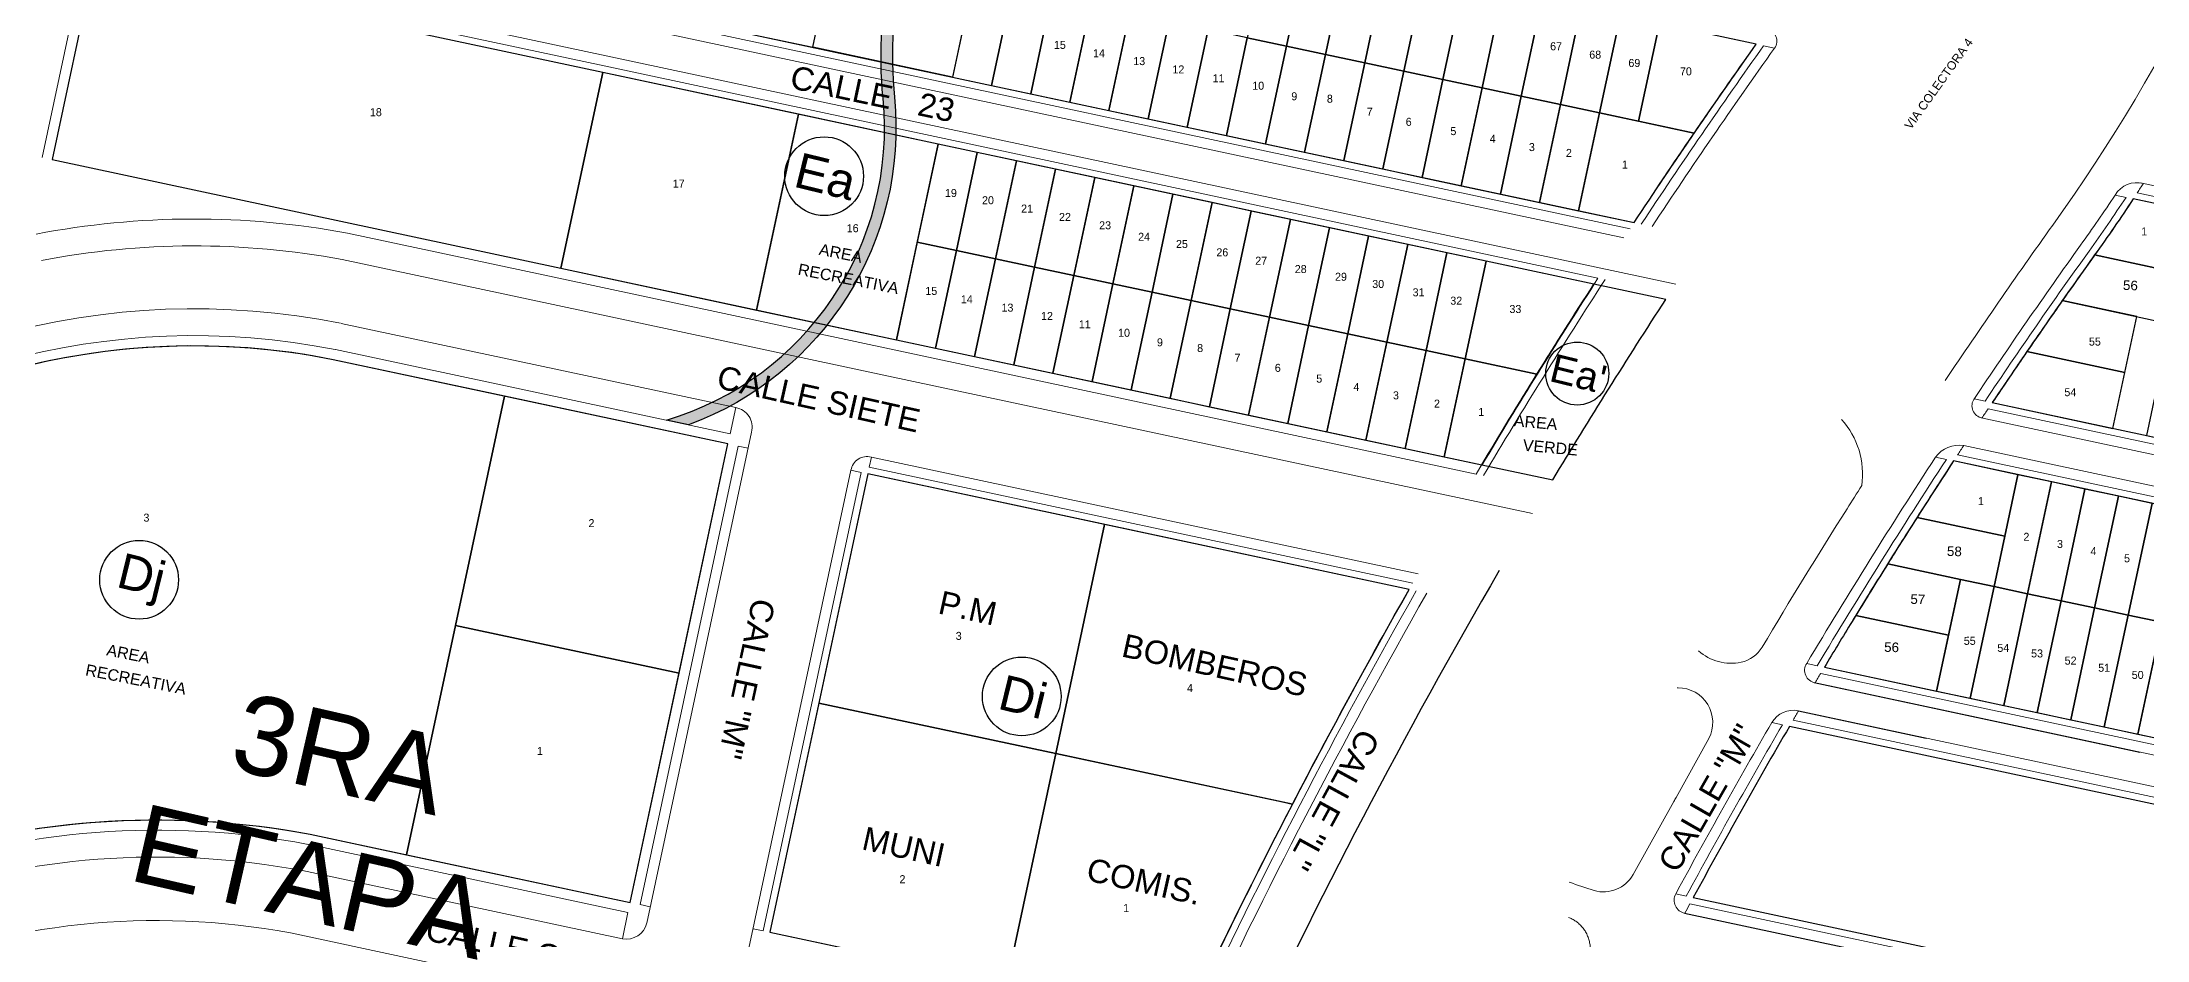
# Model space of a CAD drawing. Header units: millimetres. Extents: x 547073 to 557369, y 9424164 to 9429566.
# Drawn here: x 549427.9 to 549796.1, y 9428484.5 to 9428641.5 of the extents above; entities that cross this region are included whole.
import ezdxf

# ---------------------------------------------------------------- set-up
doc = ezdxf.new("R2010")
doc.units = ezdxf.units.MM
for name, color, linetype in [('--- VIAS', 9, 'Continuous'), ('lineas limite cuadrantes', 7, 'Continuous'), ('NUMERACION', 1, 'Continuous'), ('TEXTO', 5, 'Continuous'), ('TEXTO-CATASTRO', 12, 'Continuous')]:
    doc.layers.add(name, color=color, linetype=linetype)
for name, color, linetype, lineweight in [('00 Veredas', 253, 'Continuous', 15), ('GRASS', 81, 'Continuous', 0), ('hatch', 252, 'Continuous', 0), ('MANZANAS', 1, 'Continuous', 30), ('polilinea lote', 201, 'Continuous', 25), ('trazado manzanas', 6, 'Continuous', 25), ('VEREDAS', 140, 'Continuous', 20), ('VIVIENDA', 7, 'Continuous', 30)]:
    doc.layers.add(name, color=color, linetype=linetype, lineweight=lineweight)
doc.styles.add('KBYOZ', font='micross.ttf')
doc.styles.add('ROMANS', font='romans.shx', dxfattribs={"width": 1.1})

msp = doc.modelspace()

# ---------------------------------------------------------------- hatches: boundary and pattern name
at = {"layer": 'hatch'}
h = msp.add_hatch(color=256, dxfattribs=at)
h.dxf.hatch_style = 1
h.paths.add_polyline_path([(549602.974, 9428755.6, 0.2506241), (549611.468, 9428798.906, -0.229287), (549617.301, 9428836.645, 0.1762538), (549622.756, 9428857.552), (549620.756, 9428857.45, -0.1769924), (549615.655, 9428837.781, 0.229287), (549609.556, 9428798.32, -0.2506241), (549601.424, 9428756.866, 0.2296139), (549591.579, 9428715.456, -0.1916593), (549585.617, 9428678.687, 0.1605705), (549575.053, 9428631.678, -0.3594586), (549537.155, 9428575.415), (549541.024, 9428574.589, 0.3417956), (549577.044, 9428631.873, -0.1605705), (549587.333, 9428677.659, 0.1916593), (549593.532, 9428715.889, -0.2296139)])

# ---------------------------------------------------------------- linework, layer by layer
at = {"layer": '--- VIAS'}
msp.add_lwpolyline([(549541.023, 9428574.599), (549537.154, 9428575.425, 0.3594586), (549575.052, 9428631.689, -0.1605705), (549585.616, 9428678.697, 0.1916593), (549591.578, 9428715.467, -0.2296139), (549601.424, 9428756.876, 0.2506241), (549609.555, 9428798.331, -0.229287), (549615.654, 9428837.792, 0.1769924), (549620.755, 9428857.46), (549622.755, 9428857.563, -0.1762538), (549617.3, 9428836.656, 0.229287), (549611.467, 9428798.917, -0.2506241), (549602.973, 9428755.611, 0.2296139), (549593.531, 9428715.899, -0.1916593), (549587.332, 9428677.67, 0.1605705), (549577.043, 9428631.883, -0.3417956)], format="xyb", close=True, dxfattribs=at)
for points in [[(549737.901, 9428529.505), (549794.902, 9428517.337)], [(549735.178, 9428524.565), (549757.539, 9428519.791)], [(549715.257, 9428489.143), (549748.832, 9428481.976)]]:
    msp.add_lwpolyline(points)
at = {"layer": '00 Veredas'}
for p, q in [((549792.478, 9428614.381), (549790.585, 9428614.785)), ((549765.919, 9428579.15), (549767.815, 9428578.745)), ((549761.049, 9428568.532), (549759.162, 9428568.935)), ((549736.612, 9428532.848), (549738.472, 9428532.451)), ((549732.36, 9428522.099), (549730.508, 9428522.494)), ((549713.72, 9428492.539), (549715.554, 9428492.147))]:
    msp.add_line(p, q, dxfattribs=at)
for points in [[(549779.657, 9428609.525, 0.1651767), (549839.129, 9428806.142)], [(549790.585, 9428614.785, -0.0081747), (549784.536, 9428606.033, 0.0077583), (549765.851, 9428579.047, 0.0077583)], [(549760.855, 9428582.37, -0.0077628), (549779.657, 9428609.525)], [(549746.231, 9428563.95, 0.2252564), (549742.692, 9428575.536)], [(549759.162, 9428568.935, 0.0100584), (549736.612, 9428532.848, 0.0024543), (549736.612, 9428532.848, 0.0024986)], [(549743.681, 9428559.914, -0.0010873), (549746.231, 9428563.95)], [(549728.825, 9428535.698, -0.0066769), (549743.681, 9428559.914)], [(549717.696, 9428535.057, 0.2384907), (549725.142, 9428533.059)], [(549725.142, 9428533.059, 0.2070087), (549728.825, 9428535.698)], [(549695.083, 9428494.583, 0.0077261), (549699.434, 9428493.104, 0.3411428), (549706.26, 9428495.897), (549713.372, 9428508.686, -0.0001841), (549713.764, 9428509.393), (549719.511, 9428519.727, 0.5612844), (549714.105, 9428528.581, 0.0002414), (549713.931, 9428528.596, 0.0002414)], [(549730.508, 9428522.494, 0.0081246), (549713.704, 9428492.508)]]:
    msp.add_lwpolyline(points, format="xyb", dxfattribs=at)
for points in [[(549794.449, 9428615.188), (549972.332, 9428577.213)], [(549795.015, 9428616.907), (549973.488, 9428578.807)], [(549945.187, 9428537.812), (549767.158, 9428575.818)], [(549946.248, 9428539.427), (549768.359, 9428577.402)], [(549764.075, 9428570.954), (549942.029, 9428532.965)], [(549763.014, 9428569.34), (549940.983, 9428531.348)], [(549917.419, 9428493.023), (549739.061, 9428531.098)], [(549916.462, 9428491.386), (549737.901, 9428529.505)], [(549734.233, 9428522.926), (549912.673, 9428484.833)], [(549735.178, 9428524.565), (549913.615, 9428486.472)], [(549894.953, 9428452.623), (549716.184, 9428490.786)], [(549894.083, 9428450.968), (549715.257, 9428489.143)]]:
    msp.add_lwpolyline(points, dxfattribs=at)
for centre, radius, start, end in [((549794.352, 9428612.607), 4.351, 74.66367, 149.95696), ((549519.926, 9428795.39), 328.383, 326.7182, 327.05475), ((549519.926, 9428795.39), 327.183, 324.41218, 326.41079), ((550644.74, 9427990.464), 1055.97, 144.412178, 146.14452), ((549767.669, 9428577.904), 2.148, 144.5408, 259.64741), ((550644.74, 9427990.464), 1054.77, 146.188643, 146.293884), ((549763.229, 9428566.025), 5.001, 80.26006, 144.4176), ((550644.74, 9427990.464), 1054.77, 146.609149, 146.714086), ((550644.74, 9427990.464), 1055.97, 146.80921, 149.1188), ((549738.455, 9428531.638), 2.204, 146.71863, 260.44125), ((550644.74, 9427990.464), 1054.77, 149.165435, 149.268681), ((549734.275, 9428520.3), 4.359, 77.8571, 149.7831), ((550644.74, 9427990.464), 1054.77, 149.578045, 149.681042), ((550644.74, 9427990.464), 1055.97, 149.771079, 151.634642), ((549715.763, 9428491.417), 2.33, 151.2321, 258.44165), ((550644.74, 9427990.464), 1054.77, 151.683476, 151.785303)]:
    msp.add_arc(centre, radius, start, end, dxfattribs=at)
msp.add_rational_spline([(549698.422, 9428480.843), (549699.557, 9428484.066), (549698.136, 9428487.173), (549694.956, 9428488.421)], [1, 0.813033953965, 0.813033953965, 1], degree=3, dxfattribs=at)
at = {"layer": 'GRASS', "lineweight": 30}
msp.add_lwpolyline([(549682.818, 9428549.088, 0.0221564), (549637.162, 9428461.767)], format="xyb", dxfattribs=at)
at = {"layer": 'MANZANAS'}
for points in [[(549793.74, 9428614.112, -0.0090813), (549786.976, 9428604.288, 0.0074451), (549769.079, 9428578.475), (549946.957, 9428540.502, -0.0103993), (549971.564, 9428576.15)], [(549940.289, 9428530.269), (549762.308, 9428568.264, 0.0078785), (549744.541, 9428540.173, 0.0022122), (549739.712, 9428532.186), (549918.058, 9428494.113, -0.0101896)], [(549733.596, 9428521.835, 0.0081416), (549716.777, 9428491.886), (549895.536, 9428453.725, -0.0082238), (549912.047, 9428483.74)]]:
    msp.add_lwpolyline(points, format="xyb", close=True, dxfattribs=at)
at = {"layer": 'MANZANAS', "color": 1}
for centre, radius in [((549564.741, 9428618.089), 6.888), ((549696.48, 9428583.56), 5.511), ((549444.907, 9428547.483), 6.888), ((549599.305, 9428527.076), 6.888)]:
    msp.add_circle(centre, radius, dxfattribs=at)
at = {"layer": 'polilinea lote'}
for points in [[(549570.043, 9428674.872), (549594.492, 9428669.653), (549587.185, 9428635.424), (549562.736, 9428640.644)], [(549566.391, 9428657.763), (549556.122, 9428659.955), (549552.467, 9428642.837), (549562.736, 9428640.644)], [(549649.258, 9428657.96), (549642.412, 9428659.421), (549638.759, 9428642.307), (549645.604, 9428640.846)], [(549656.103, 9428656.498), (549649.258, 9428657.96), (549645.604, 9428640.846), (549652.45, 9428639.384)], [(549662.949, 9428655.036), (549656.103, 9428656.498), (549652.45, 9428639.384), (549659.296, 9428637.923)], [(549669.795, 9428653.575), (549662.949, 9428655.036), (549659.296, 9428637.923), (549666.141, 9428636.461)], [(549597.685, 9428651.081), (549590.84, 9428652.542), (549587.185, 9428635.424), (549594.031, 9428633.962)], [(549676.641, 9428652.113), (549669.795, 9428653.575), (549666.141, 9428636.461), (549672.987, 9428634.999)], [(549683.486, 9428650.651), (549676.641, 9428652.113), (549672.987, 9428634.999), (549679.833, 9428633.538)], [(549604.531, 9428649.619), (549597.685, 9428651.081), (549594.031, 9428633.962), (549600.877, 9428632.501)], [(549611.377, 9428648.158), (549604.531, 9428649.619), (549600.877, 9428632.501), (549607.722, 9428631.039)], [(549618.223, 9428646.697), (549611.377, 9428648.158), (549607.722, 9428631.039), (549614.568, 9428629.577)], [(549690.332, 9428649.19), (549683.486, 9428650.651), (549679.833, 9428633.538), (549686.679, 9428632.076)], [(549697.178, 9428647.728), (549690.332, 9428649.19), (549686.679, 9428632.076), (549693.524, 9428630.615)], [(549704.023, 9428646.266), (549697.178, 9428647.728), (549693.524, 9428630.615), (549700.37, 9428629.153)], [(549625.067, 9428645.23), (549618.223, 9428646.697), (549614.568, 9428629.577), (549621.414, 9428628.116)], [(549631.913, 9428643.769), (549625.067, 9428645.23), (549621.414, 9428628.116), (549628.259, 9428626.654)], [(549710.869, 9428644.805), (549704.023, 9428646.266), (549700.37, 9428629.153), (549707.216, 9428627.695)], [(549638.759, 9428642.307), (549631.913, 9428643.769), (549628.259, 9428626.654), (549635.105, 9428625.192)], [(549645.604, 9428640.846), (549638.759, 9428642.307), (549635.105, 9428625.192), (549641.951, 9428623.731)], [(549652.45, 9428639.384), (549645.604, 9428640.846), (549641.951, 9428623.731), (549648.796, 9428622.269)], [(549659.296, 9428637.923), (549652.45, 9428639.384), (549648.796, 9428622.269), (549655.642, 9428620.808)], [(549666.141, 9428636.461), (549659.296, 9428637.923), (549655.642, 9428620.808), (549662.488, 9428619.346)], [(549560.231, 9428628.909), (549526.002, 9428636.217), (549518.695, 9428601.984), (549552.923, 9428594.677)], [(549672.987, 9428634.999), (549666.141, 9428636.461), (549662.488, 9428619.346), (549669.334, 9428617.884)], [(549679.833, 9428633.538), (549672.987, 9428634.999), (549669.334, 9428617.884), (549676.179, 9428616.423)], [(549686.679, 9428632.076), (549679.833, 9428633.538), (549676.179, 9428616.423), (549683.025, 9428614.961)], [(549693.524, 9428630.615), (549686.679, 9428632.076), (549683.025, 9428614.961), (549689.871, 9428613.499)], [(549700.37, 9428629.153), (549693.524, 9428630.615), (549689.871, 9428613.499), (549696.716, 9428612.038)], [(549584.68, 9428623.688), (549560.231, 9428628.909), (549552.923, 9428594.677), (549577.372, 9428589.458)], [(549591.526, 9428622.227), (549584.68, 9428623.688), (549581.026, 9428606.572), (549587.872, 9428605.111)], [(549598.371, 9428620.765), (549591.526, 9428622.227), (549587.872, 9428605.111), (549594.717, 9428603.649)], [(549605.217, 9428619.303), (549598.371, 9428620.765), (549594.717, 9428603.649), (549601.563, 9428602.188)], [(549612.063, 9428617.842), (549605.217, 9428619.303), (549601.563, 9428602.188), (549608.409, 9428600.726)], [(549618.908, 9428616.38), (549612.063, 9428617.842), (549608.409, 9428600.726), (549615.255, 9428599.265)], [(549625.754, 9428614.919), (549618.908, 9428616.38), (549615.255, 9428599.265), (549622.1, 9428597.803)], [(549632.6, 9428613.457), (549625.754, 9428614.919), (549622.1, 9428597.803), (549628.946, 9428596.342)], [(549639.445, 9428611.995), (549632.6, 9428613.457), (549628.946, 9428596.342), (549635.792, 9428594.881)], [(549646.291, 9428610.534), (549639.445, 9428611.995), (549635.792, 9428594.881), (549642.638, 9428593.419)], [(549653.137, 9428609.072), (549646.291, 9428610.534), (549642.638, 9428593.419), (549649.483, 9428591.958)], [(549659.983, 9428607.61), (549653.137, 9428609.072), (549649.483, 9428591.958), (549656.329, 9428590.496)], [(549666.828, 9428606.149), (549659.983, 9428607.61), (549656.329, 9428590.496), (549663.175, 9428589.035)], [(549587.872, 9428605.111), (549581.026, 9428606.572), (549577.372, 9428589.458), (549584.218, 9428587.996)], [(549594.717, 9428603.649), (549587.872, 9428605.111), (549584.218, 9428587.996), (549591.064, 9428586.535)], [(549601.563, 9428602.188), (549594.717, 9428603.649), (549591.064, 9428586.535), (549597.91, 9428585.073)], [(549673.674, 9428604.687), (549666.828, 9428606.149), (549663.175, 9428589.035), (549670.021, 9428587.574)], [(549680.52, 9428603.225), (549673.674, 9428604.687), (549670.021, 9428587.574), (549676.866, 9428586.112)], [(549608.409, 9428600.726), (549601.563, 9428602.188), (549597.91, 9428585.073), (549604.755, 9428583.612)], [(549615.255, 9428599.265), (549608.409, 9428600.726), (549604.755, 9428583.612), (549611.601, 9428582.151)], [(549615.255, 9428599.265), (549611.601, 9428582.151), (549618.447, 9428580.689), (549622.1, 9428597.803)], [(549628.946, 9428596.342), (549622.1, 9428597.803), (549618.447, 9428580.689), (549625.293, 9428579.228)], [(549635.792, 9428594.881), (549628.946, 9428596.342), (549625.293, 9428579.228), (549632.138, 9428577.766)], [(549642.638, 9428593.419), (549635.792, 9428594.881), (549632.138, 9428577.766), (549638.984, 9428576.305)], [(549649.483, 9428591.958), (549642.638, 9428593.419), (549638.984, 9428576.305), (549645.83, 9428574.843)], [(549656.329, 9428590.496), (549649.483, 9428591.958), (549645.83, 9428574.843), (549652.676, 9428573.382)], [(549663.175, 9428589.035), (549656.329, 9428590.496), (549652.676, 9428573.382), (549659.521, 9428571.921)], [(549670.021, 9428587.574), (549663.175, 9428589.035), (549659.521, 9428571.921), (549666.367, 9428570.459)], [(549676.866, 9428586.112), (549670.021, 9428587.574), (549666.367, 9428570.459), (549673.213, 9428568.998)], [(549547.921, 9428571.242), (549508.802, 9428579.594), (549500.238, 9428539.477), (549539.358, 9428531.133)], [(549613.807, 9428557.175), (549572.37, 9428566.022), (549563.808, 9428525.915), (549605.247, 9428517.077)], [(549539.358, 9428531.133), (549500.238, 9428539.477), (549491.676, 9428499.369), (549530.796, 9428491.024)], [(549605.247, 9428517.077), (549563.808, 9428525.915), (549555.246, 9428485.809), (549596.685, 9428476.971)]]:
    msp.add_lwpolyline(points, close=True, dxfattribs=at)
for points in [[(549437.007, 9428655.211), (549429.7, 9428620.982), (549518.695, 9428601.984, -0.0046596), (549518.695, 9428601.984), (549518.695, 9428601.984), (549526.002, 9428636.217), (549526.002, 9428636.217)], [(549727.8, 9428641.19), (549710.869, 9428644.805), (549707.216, 9428627.695), (549716.947, 9428625.621, -0.0042214)], [(549716.947, 9428625.621), (549700.37, 9428629.153), (549696.716, 9428612.038), (549706.424, 9428609.965, -0.0041928)], [(549699.402, 9428599.194), (549680.52, 9428603.225), (549676.866, 9428586.112), (549689.436, 9428583.429, -0.004147)], [(549491.676, 9428499.369), (549508.802, 9428579.594), (549508.802, 9428579.594), (549508.802, 9428579.594), (549478.877, 9428585.984, 0.1630673), (549400.686, 9428576.081), (549382.236, 9428489.656, -0.1662436), (549474.828, 9428502.962), (549491.676, 9428499.369), (549491.676, 9428499.369)], [(549689.436, 9428583.429), (549676.866, 9428586.112), (549673.213, 9428568.998), (549679.788, 9428567.594, -0.0041229)], [(549667.084, 9428545.799), (549613.807, 9428557.175), (549605.247, 9428517.077), (549644.912, 9428508.616), (549646.686, 9428508.238, -0.0095046)], [(549646.686, 9428508.238), (549605.247, 9428517.077), (549596.685, 9428476.971), (549627.91, 9428470.31, -0.0094107)]]:
    msp.add_lwpolyline(points, format="xyb", close=True, dxfattribs=at)
at = {"layer": 'trazado manzanas'}
for points in [[(549446.82, 9428701.182), (549439.513, 9428666.954), (549706.424, 9428609.965, -0.0084959), (549727.8, 9428641.19)], [(549437.007, 9428655.211), (549429.7, 9428620.982), (549518.695, 9428601.984), (549577.372, 9428589.458), (549679.788, 9428567.594, -0.0082701), (549699.402, 9428599.194), (549584.68, 9428623.688), (549526.002, 9428636.217)], [(549711.959, 9428596.513), (549699.402, 9428599.194, 0.0082701), (549679.788, 9428567.594), (549692.195, 9428564.946, -0.0083709)], [(549547.921, 9428571.242), (549478.877, 9428585.984, 0.2387063), (549370.92, 9428555.951, -0.0640897), (549322.603, 9428521.656), (549300.425, 9428417.763, 0.035334), (549339.315, 9428456.243, -0.2653453), (549474.828, 9428502.962), (549530.796, 9428491.024)], [(549667.084, 9428545.799), (549572.37, 9428566.022), (549555.246, 9428485.809), (549627.91, 9428470.31, -0.018917)]]:
    msp.add_lwpolyline(points, format="xyb", close=True, dxfattribs=at)
at = {"layer": 'VEREDAS'}
for p, q in [((549435.464, 9428664.751), (549704.652, 9428607.276)), ((549439.263, 9428665.78), (549705.715, 9428608.889)), ((549526.629, 9428639.151), (549434.21, 9428658.876)), ((549435.247, 9428655.587), (549427.939, 9428621.358)), ((549526.253, 9428637.39), (549437.257, 9428656.385)), ((549730.995, 9428640.508), (549729.078, 9428640.917)), ((549584.93, 9428624.862), (549526.253, 9428637.39)), ((549585.306, 9428626.622), (549526.629, 9428639.151)), ((549713.714, 9428599.206), (549585.306, 9428626.622)), ((549700.097, 9428600.272), (549584.93, 9428624.862)), ((549481.34, 9428608.118), (549518.319, 9428600.224)), ((549480.419, 9428603.508), (549517.338, 9428595.627)), ((549518.319, 9428600.224), (549576.997, 9428587.697)), ((549517.338, 9428595.627), (549576.015, 9428583.101)), ((549549.278, 9428577.599), (549480.234, 9428592.341)), ((549548.296, 9428573.003), (549479.253, 9428587.744)), ((549576.997, 9428587.697), (549678.814, 9428565.962)), ((549576.015, 9428583.101), (549688.666, 9428559.052)), ((549548.296, 9428573.003), (549549.278, 9428577.599)), ((549532.556, 9428490.649), (549549.681, 9428570.866)), ((549533.711, 9428487.437), (549552.047, 9428573.327)), ((549551.441, 9428570.491), (549549.681, 9428570.866)), ((549569.436, 9428566.649), (549551.581, 9428483.012)), ((549571.196, 9428566.273), (549569.436, 9428566.649)), ((549572.996, 9428568.956), (549572.62, 9428567.196)), ((549571.196, 9428566.273), (549554.072, 9428486.06)), ((549474.452, 9428501.202), (549530.42, 9428489.264)), ((549473.472, 9428496.605), (549529.439, 9428484.668)), ((549529.439, 9428484.668), (549530.42, 9428489.264)), ((549532.556, 9428490.649), (549534.317, 9428490.273)), ((549547.659, 9428469.425), (549471.364, 9428485.705)), ((549552.312, 9428486.435), (549554.072, 9428486.06))]:
    msp.add_line(p, q, dxfattribs=at)
for points in [[(549707.684, 9428609.696, -0.0085066), (549729.078, 9428640.917)], [(549709.575, 9428609.292, -0.0085228), (549730.995, 9428640.508)], [(549629.116, 9428470.053, -0.0189387), (549668.315, 9428545.537)], [(549629.393, 9428466.414, -0.0197733), (549670.162, 9428545.142)]]:
    msp.add_lwpolyline(points, format="xyb", dxfattribs=at)
for points in [[(549667.707, 9428546.894), (549572.62, 9428567.196)], [(549668.644, 9428548.534), (549572.996, 9428568.956)]]:
    msp.add_lwpolyline(points, dxfattribs=at)
for centre, radius, start, end in [((549729.236, 9428641.749), 2.153, 324.79517, 77.66696), ((549454.56, 9428464.345), 146.246, 79.44878, 100.89503), ((549454.56, 9428464.345), 141.546, 79.47347, 100.89503), ((550644.775, 9427990.525), 1124.37, 147.159556, 149.217147), ((550644.775, 9427990.525), 1123.17, 147.136315, 149.196387), ((549454.56, 9428464.345), 130.546, 78.69519, 132.39769), ((549454.56, 9428464.345), 125.846, 78.69519, 132.39769), ((549548.696, 9428574.188), 3.46, 345.58184, 80.31535), ((549572.279, 9428566.162), 2.884, 75.60681, 170.29037), ((549447.989, 9428360.916), 142.759, 79.30053, 138.74337), ((549447.989, 9428360.916), 138.059, 79.30053, 138.74337), ((549447.989, 9428360.916), 126.959, 79.39048, 112.59796), ((549530.134, 9428488.278), 3.675, 259.10742, 346.78182)]:
    msp.add_arc(centre, radius, start, end, dxfattribs=at)
at = {"layer": 'VIVIENDA'}
for points in [[(549804.399, 9428611.836), (549793.74, 9428614.112, -0.0090647), (549786.988, 9428604.305), (549802.102, 9428601.079)], [(549802.102, 9428601.079), (549786.988, 9428604.305, 0.0023221), (549781.324, 9428596.312), (549800.223, 9428592.277)], [(549794.355, 9428593.53), (549781.324, 9428596.312, 0.0025694), (549775.143, 9428587.406), (549792.268, 9428583.75)], [(549792.268, 9428583.75), (549775.143, 9428587.406, 0.0025586), (549769.079, 9428578.475), (549790.18, 9428573.971)], [(549773.554, 9428565.863), (549762.308, 9428568.264, 0.0027898), (549755.915, 9428558.381), (549771.258, 9428555.105)], [(549771.258, 9428555.105), (549755.915, 9428558.381, 0.0022739), (549750.786, 9428550.273), (549763.511, 9428547.556), (549769.379, 9428546.304)], [(549763.511, 9428547.556), (549750.786, 9428550.273, 0.0025178), (549745.194, 9428541.241), (549761.423, 9428537.777)], [(549761.423, 9428537.777), (549745.194, 9428541.241, 0.0002967), (549744.541, 9428540.173, 0.0022122), (549739.712, 9428532.186), (549759.336, 9428527.997)]]:
    msp.add_lwpolyline(points, format="xyb", close=True, dxfattribs=at)
for points in [[(549806.091, 9428591.025), (549800.223, 9428592.277), (549796.048, 9428572.718), (549801.915, 9428571.465)], [(549779.422, 9428564.61), (549773.554, 9428565.863), (549769.379, 9428546.304), (549775.247, 9428545.051)], [(549785.29, 9428563.358), (549779.422, 9428564.61), (549775.247, 9428545.051), (549781.114, 9428543.798)], [(549791.158, 9428562.105), (549785.29, 9428563.358), (549781.114, 9428543.798), (549786.982, 9428542.546)], [(549797.026, 9428560.852), (549791.158, 9428562.105), (549786.982, 9428542.546), (549792.85, 9428541.293)], [(549802.893, 9428559.6), (549797.026, 9428560.852), (549792.85, 9428541.293), (549798.718, 9428540.04)], [(549769.379, 9428546.304), (549763.511, 9428547.556), (549759.336, 9428527.997), (549765.203, 9428526.744)], [(549775.247, 9428545.051), (549769.379, 9428546.304), (549765.203, 9428526.744), (549771.071, 9428525.492)], [(549781.114, 9428543.798), (549775.247, 9428545.051), (549771.071, 9428525.492), (549776.939, 9428524.239)], [(549786.982, 9428542.546), (549781.114, 9428543.798), (549776.939, 9428524.239), (549782.807, 9428522.986)], [(549792.85, 9428541.293), (549786.982, 9428542.546), (549782.807, 9428522.986), (549788.675, 9428521.734)], [(549798.718, 9428540.04), (549792.85, 9428541.293), (549788.675, 9428521.734), (549794.542, 9428520.481)], [(549804.586, 9428538.788), (549798.718, 9428540.04), (549794.542, 9428520.481), (549800.41, 9428519.228)]]:
    msp.add_lwpolyline(points, close=True, dxfattribs=at)

# ---------------------------------------------------------------- texts
at = {"layer": 'lineas limite cuadrantes', "insert": (549437.278, 9428533.931), "char_height": 13.7592, "attachment_point": 1, "rotation": 347.11008, "style": 'ROMANS'}
msp.add_mtext_dynamic_manual_height_columns('\\pxqc;{\\fArial|b0|i0|c0|p34;3RA\\PETAPA}', width=90.94521, gutter_width=6, heights=[0], dxfattribs=at)
at = {"layer": 'MANZANAS', "color": 1, "attachment_point": 5, "rotation": 346.27061, "style": 'KBYOZ'}
for s, insert, char_height, width in [('Ea', (549564.98, 9428618.02), 6.1586, 0.000285), ("Ea'", (549696.671, 9428583.504), 4.9269, 0.000228), ('Dj', (549445.146, 9428547.414), 6.1586, 0.000285), ('Di', (549599.544, 9428527.007), 6.1586, 0.000285)]:
    msp.add_mtext(s, dxfattribs=dict(at, insert=insert, char_height=char_height, width=width))
at = {"layer": 'NUMERACION', "color": 1, "char_height": 1.4, "attachment_point": 1, "rotation": 0.01637}
for s, insert, width in [('15', (549604.931, 9428641.758), 3.30606), ('14', (549611.777, 9428640.296), 3.30606), ('67', (549691.733, 9428641.514), 3.30606), ('13', (549618.818, 9428638.921), 3.30606), ('12', (549625.664, 9428637.46), 3.30606), ('68', (549698.579, 9428640.053), 3.30606), ('69', (549705.425, 9428638.591), 3.30606), ('70', (549714.445, 9428637.131), 3.30606), ('11', (549632.682, 9428635.912), 3.30606), ('10', (549639.628, 9428634.611), 3.30606), ('18', (549485.28, 9428629.984), 3.30606), ('9', (549646.461, 9428632.769), 1.94611), ('8', (549652.683, 9428632.338), 1.94611), ('7', (549659.66, 9428630.069), 1.94611), ('6', (549666.472, 9428628.297), 1.94611), ('5', (549674.287, 9428626.675), 1.94611), ('4', (549681.176, 9428625.342), 1.94611), ('3', (549688.021, 9428623.88), 1.94611), ('2', (549694.497, 9428622.856), 1.94611), ('1', (549704.289, 9428620.806), 1.94611), ('17', (549538.266, 9428617.501), 3.30606), ('19', (549585.873, 9428615.843), 3.30606), ('20', (549592.359, 9428614.581), 3.30606), ('21', (549599.199, 9428613.12), 3.30606), ('22', (549605.823, 9428611.658), 3.30606), ('16', (549568.689, 9428609.685), 3.30606), ('23', (549612.849, 9428610.197), 3.30606), ('24', (549619.658, 9428608.185), 3.30606), ('1', (549795.122, 9428609.114), 1.94611), ('25', (549626.284, 9428606.923), 3.30606), ('26', (549633.351, 9428605.462), 3.30606), ('27', (549640.153, 9428604), 3.30606), ('28', (549647.064, 9428602.539), 3.30606), ('29', (549654.107, 9428601.194), 3.30606), ('30', (549660.614, 9428599.932), 3.30606), ('15', (549582.444, 9428598.714), 3.30606), ('14', (549588.651, 9428597.253), 3.30606), ('31', (549667.678, 9428598.471), 3.30606), ('32', (549674.269, 9428597.009), 3.30606), ('13', (549595.766, 9428595.791), 3.30606), ('12', (549602.679, 9428594.33), 3.30606), ('11', (549609.289, 9428592.869), 3.30606), ('33', (549684.614, 9428595.549), 3.30606), ('10', (549616.158, 9428591.395), 3.30606), ('9', (549622.957, 9428589.725), 1.94611), ('8', (549629.986, 9428588.723), 1.94611), ('55', (549785.982, 9428589.85), 1.94611), ('7', (549636.526, 9428587.025), 1.94611), ('6', (549643.574, 9428585.253), 1.94611), ('5', (549650.827, 9428583.374), 1.94611), ('4', (549657.326, 9428581.912), 1.94611), ('3', (549664.24, 9428580.451), 1.94611), ('2', (549671.414, 9428578.99), 1.94611), ('54', (549781.689, 9428581), 1.94611), ('1', (549679.153, 9428577.529), 1.94611), ('1', (549766.573, 9428561.943), 1.94611), ('3', (549445.667, 9428559.053), 1.94611), ('2', (549523.521, 9428558.093), 1.94611), ('2', (549774.526, 9428555.698), 1.94611), ('3', (549780.394, 9428554.445), 1.94611), ('4', (549786.262, 9428553.193), 1.94611), ('5', (549792.13, 9428551.94), 1.94611), ('3', (549587.759, 9428538.367), 1.94611), ('55', (549764.095, 9428537.5), 1.94611), ('54', (549769.963, 9428536.264), 1.94611), ('53', (549775.868, 9428535.294), 1.94611), ('52', (549781.736, 9428534.041), 1.94611), ('51', (549787.603, 9428532.789), 1.94611), ('50', (549793.471, 9428531.536), 1.94611), ('4', (549628.209, 9428529.241), 1.94611), ('1', (549514.505, 9428518.228), 1.94611), ('2', (549577.919, 9428495.795), 1.94611), ('1', (549617.047, 9428490.75), 1.94611)]:
    msp.add_mtext(s, dxfattribs=dict(at, insert=insert, width=width))
at = {"layer": 'TEXTO', "char_height": 2.8, "width": 62.81548, "attachment_point": 5, "style": 'KBYOZ'}
for s, insert, rotation in [('{\\H0.71429x;AREA \\P\\pxqc;       RECREATIVA}^I^I      ', (549567.247, 9428602.574), 348.92738), ('{\\H0.71429x;AREA \\P\\pxqc;         VERDE}^I^I      ', (549689.024, 9428572.957), 354.76523), ('{\\H0.71429x;AREA \\P\\pxqc;       RECREATIVA}^I^I      ', (549442.611, 9428532.49), 348.92738)]:
    msp.add_mtext(s, dxfattribs=dict(at, insert=insert, rotation=rotation))
at = {"layer": 'TEXTO-CATASTRO', "color": 7, "char_height": 4.08, "width": 0.00000000024, "attachment_point": 5, "style": 'KBYOZ'}
for s, insert, rotation in [('CALLE "K"', (549425.882, 9428649.197), 257.74028), ('CALLE   23', (549573.22, 9428632.473), 348.04248), ('CALLE SIETE', (549563.778, 9428579.105), 347.42904), ('P.M', (549589.867, 9428542.53), 347.50086), ('CALLE "M"', (549551.202, 9428530.148), 257.74028), ('BOMBEROS', (549633.072, 9428532.508), 347.50086), ('CALLE "L"', (549653.86, 9428508.988), 241.37184), ('MUNI', (549578.67, 9428500.754), 347.50086), ('COMIS.', (549620.706, 9428494.699), 347.50086), ('CALLE ONCE', (549512.823, 9428482.533), 347.50086)]:
    msp.add_mtext(s, dxfattribs=dict(at, insert=insert, rotation=rotation))
at = {"layer": 'TEXTO-CATASTRO', "attachment_point": 5, "style": 'KBYOZ'}
for s, insert, char_height, width, rotation in [('VIA COLECTORA 4', (549759.702, 9428634.254), 1.51167, 8.90877e-11, 54.56277), ('56', (549793.248, 9428598.977), 1.68, 0.000122, 358.04521), ('58', (549762.453, 9428552.453), 1.68, 0.000122, 358.04521), ('57', (549756.06, 9428544.064), 1.68, 0.000122, 358.04521), ('56', (549751.467, 9428535.676), 1.68, 0.000122, 358.04521), ('CALLE "M"', (549719.275, 9428509.292), 4.08, 0.00000000024, 60.1863)]:
    msp.add_mtext(s, dxfattribs=dict(at, insert=insert, char_height=char_height, width=width, rotation=rotation))

doc.saveas('drawing.dxf')
